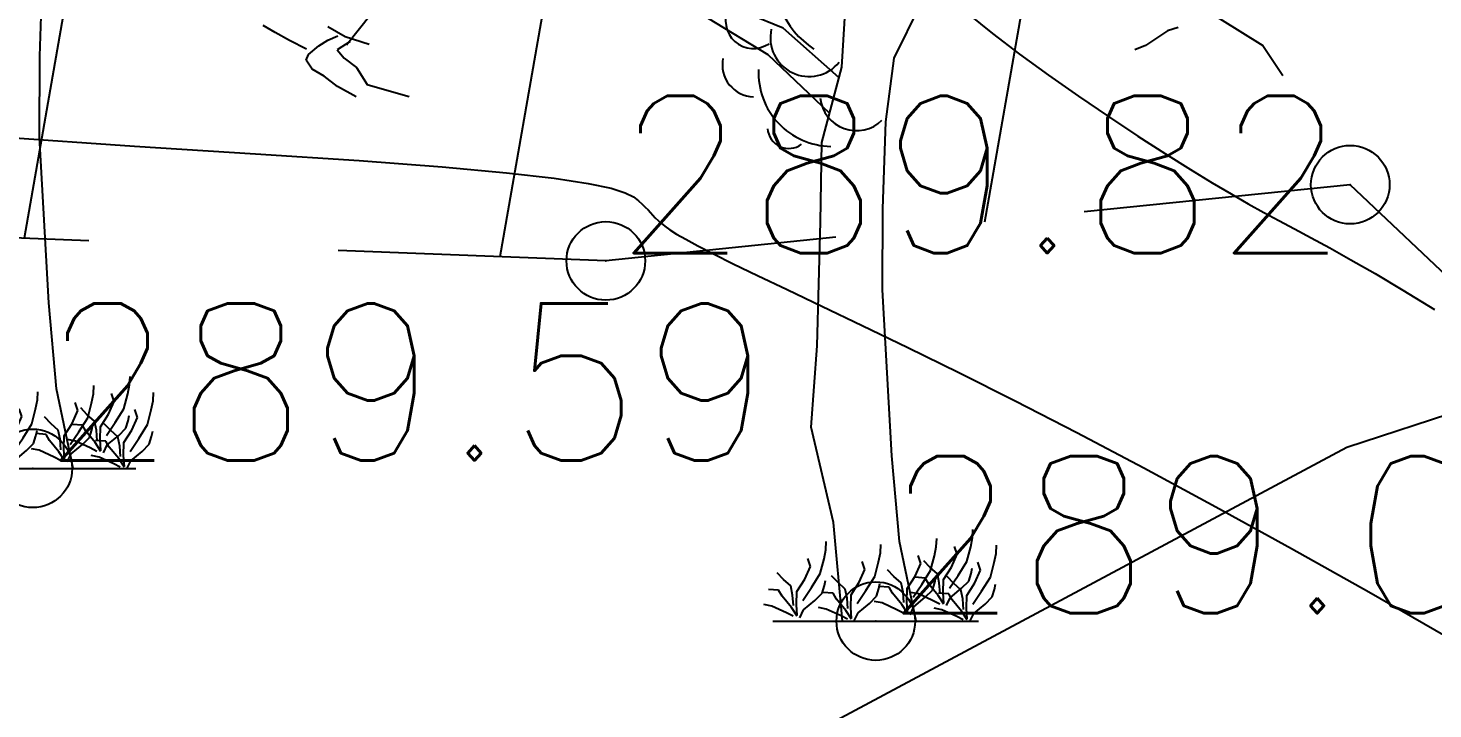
# Model space of a CAD drawing. Header units: millimetres. Extents: x 524954 to 526204, y 9523489 to 9524010.
# Drawn here: x 525945.15 to 525954.08, y 9523751.94 to 9523756.27 of the extents above; entities that cross this region are included whole.
import ezdxf

# ---------------------------------------------------------------- set-up
doc = ezdxf.new("R2010")
doc.units = ezdxf.units.MM
doc.header["$PDMODE"] = 32
doc.header["$PDSIZE"] = 0.5
doc.linetypes.add('ACAD_ISO12W100', pattern=[21, 12, -3, 0, -3, 0, -3])
doc.linetypes.add('CACHE2', pattern=[4.7625, 3.175, -1.5875])
for name, color, linetype in [('Arbre', 34, 'ACAD_ISO12W100'), ('Bas_Talus', 40, 'CACHE2'), ('CN_01_00', 3, 'Continuous'), ('CN_10_00', 1, 'Continuous'), ('PLUME_4', 3, 'Continuous'), ('Talus', 2, 'Continuous'), ('TopoAlt', 3, 'Continuous'), ('TOPOJIS', 7, 'Continuous')]:
    doc.layers.add(name, color=color, linetype=linetype)
doc.styles.add('Simplex 1.0', font='Simplex.shx', dxfattribs={"width": 0.99, "height": 1})

# ---------------------------------------------------------------- blocks, each defined once
blk = doc.blocks.new('TCPOINT M')
at = {"color": 0}
blk.add_point((0, 0), dxfattribs=at)
at = {"layer": 'TopoAlt', "style": 'Simplex 1.0', "width": 0.99}
blk.add_attdef('ALT', (0.15, 0.15), '', height=1, dxfattribs=at)
blk = doc.blocks.new('v088')
at = {"linetype": 'Continuous'}
for p, q in [((-0.2169, 3.5272), (-0.1657, 4.3492)), ((-3.209, 3.8627), (-3.3666, 3.6666)), ((-0.589, 3.7744), (-0.8085, 3.8631)), ((0.1177, 3.584), (0.2848, 3.9233)), ((2.0573, 3.9168), (2.4606, 3.664)), ((-0.6849, 3.6045), (-1.0692, 3.839)), ((-0.2343, 3.4611), (-0.589, 3.7744)), ((2.4606, 3.664), (2.589, 3.4739)), ((-0.2941, 3.234), (-0.6849, 3.6045)), ((0.064, 3.1786), (0.1177, 3.584)), ((-0.3436, 3.0457), (-0.2169, 3.5272)), ((0.0445, 2.6247), (0.064, 3.1786)), ((-0.3518, 2.5418), (-0.3436, 3.0457)), ((0.0429, 2.1085), (0.0445, 2.6247)), ((-0.3726, 1.7516), (-0.3518, 2.5418)), ((0.1022, 1.0525), (0.0429, 2.1085)), ((-0.4115, 1.2346), (-0.3726, 1.7516)), ((-0.2683, 0.6281), (-0.4115, 1.2346)), ((0.151, 0.5063), (0.1022, 1.0525)), ((-0.2127, 0), (-0.2683, 0.6281)), ((0.2565, 0), (0.151, 0.5063)), ((-0.6539, 0), (0.6539, 0))]:
    blk.add_line(p, q, dxfattribs=at)
at = {"color": 3, "linetype": 'Continuous'}
for p, q in [((-3.8209, 3.7466), (-3.8965, 3.791)), ((-3.3751, 3.7197), (-3.4842, 3.783)), ((1.855, 3.7579), (1.7144, 3.6642)), ((1.9231, 3.7776), (1.855, 3.7579)), ((-3.729, 3.6966), (-3.8209, 3.7466)), ((-3.6208, 3.641), (-3.729, 3.6966)), ((-3.5422, 3.6629), (-3.4847, 3.6976)), ((-3.4847, 3.6976), (-3.4223, 3.7252)), ((-3.3439, 3.6889), (-3.4261, 3.6355)), ((-3.2212, 3.6701), (-3.3751, 3.7197)), ((1.7144, 3.6642), (1.6468, 3.6368)), ((-3.6232, 3.5708), (-3.6087, 3.6076)), ((-3.6087, 3.6076), (-3.5422, 3.6629)), ((-3.4261, 3.6355), (-3.3805, 3.5833)), ((-3.3805, 3.5833), (-3.3028, 3.5236)), ((-3.5847, 3.5138), (-3.6232, 3.5708)), ((-3.5091, 3.4694), (-3.5847, 3.5138)), ((-3.3028, 3.5236), (-3.2344, 3.4162)), ((-3.4228, 3.4031), (-3.5091, 3.4694)), ((-3.3055, 3.337), (-3.4228, 3.4031)), ((-3.2344, 3.4162), (-3.081, 3.3703)), ((-3.081, 3.3703), (-2.9682, 3.3386)), ((0.6155, 0.5313), (0.6179, 0.5842)), ((-0.3294, 0.3967), (-0.3173, 0.4544)), ((-0.3173, 0.4544), (-0.3149, 0.5073)), ((0.0288, 0.4351), (0.0313, 0.488)), ((0.3726, 0.4159), (0.3847, 0.4736)), ((0.3847, 0.4736), (0.3871, 0.5265)), ((0.5169, 0.4255), (0.5001, 0.476)), ((0.5794, 0.3798), (0.6034, 0.4736)), ((0.6034, 0.4736), (0.6155, 0.5313)), ((0.7645, 0.4303), (0.7669, 0.4832)), ((-0.4159, 0.3486), (-0.4327, 0.3991)), ((-0.3534, 0.3029), (-0.3294, 0.3967)), ((-0.0697, 0.3294), (-0.0865, 0.3798)), ((-0.0072, 0.2837), (0.0168, 0.3774)), ((0.0168, 0.3774), (0.0288, 0.4351)), ((0.25, 0.2861), (0.2861, 0.3678)), ((0.2861, 0.3678), (0.2693, 0.4183)), ((0.3462, 0.3414), (0.3053, 0.3847)), ((0.3486, 0.3221), (0.3726, 0.4159)), ((0.4808, 0.3438), (0.5169, 0.4255)), ((0.5241, 0.2909), (0.5794, 0.3798)), ((0.6659, 0.3246), (0.6491, 0.375)), ((0.7285, 0.2789), (0.7525, 0.3726)), ((0.7525, 0.3726), (0.7645, 0.4303)), ((-0.5866, 0.2645), (-0.6275, 0.3077)), ((-0.452, 0.2669), (-0.4159, 0.3486)), ((-0.4087, 0.214), (-0.3534, 0.3029)), ((-0.2404, 0.2452), (-0.2813, 0.2885)), ((-0.1058, 0.2476), (-0.0697, 0.3294)), ((-0.0625, 0.1947), (-0.0072, 0.2837)), ((0.1154, 0.2837), (0.0745, 0.327)), ((0.1611, 0.2428), (0.1154, 0.2837)), ((0.1995, 0.2068), (0.25, 0.2861)), ((0.3149, 0.2741), (0.25, 0.2789)), ((0.2933, 0.2332), (0.3486, 0.3221)), ((0.3366, 0.2356), (0.3149, 0.2741)), ((0.3919, 0.3005), (0.3462, 0.3414)), ((0.375, 0.2452), (0.3823, 0.2789)), ((0.4039, 0.2428), (0.3919, 0.3005)), ((0.4303, 0.2645), (0.4808, 0.3438)), ((0.4953, 0.2404), (0.4544, 0.2837)), ((0.4688, 0.2092), (0.5241, 0.2909)), ((0.5914, 0.2548), (0.6058, 0.3029)), ((0.6058, 0.3029), (0.6131, 0.3366)), ((0.6299, 0.2428), (0.6659, 0.3246)), ((0.6732, 0.1899), (0.7285, 0.2789)), ((-0.6179, 0.1971), (-0.6828, 0.2019)), ((-0.5962, 0.1587), (-0.6179, 0.1971)), ((-0.5409, 0.2236), (-0.5866, 0.2645)), ((-0.5289, 0.1659), (-0.5409, 0.2236)), ((-0.5049, 0.1058), (-0.5025, 0.1875)), ((-0.5025, 0.1875), (-0.452, 0.2669)), ((-0.464, 0.1322), (-0.4087, 0.214)), ((-0.3414, 0.1779), (-0.327, 0.226)), ((-0.2717, 0.1779), (-0.3366, 0.1827)), ((-0.327, 0.226), (-0.3197, 0.2596)), ((-0.1947, 0.2043), (-0.2404, 0.2452)), ((-0.1827, 0.1467), (-0.1947, 0.2043)), ((-0.1563, 0.1683), (-0.1058, 0.2476)), ((-0.1178, 0.113), (-0.0625, 0.1947)), ((0.0048, 0.1587), (0.0192, 0.2068)), ((0.0192, 0.2068), (0.0264, 0.2404)), ((0.0841, 0.2164), (0.0192, 0.2212)), ((0.1058, 0.1779), (0.0841, 0.2164)), ((0.1731, 0.1851), (0.1611, 0.2428)), ((0.1779, 0.1178), (0.1731, 0.1851)), ((0.1971, 0.125), (0.1995, 0.2068)), ((0.2717, 0.1731), (0.2212, 0.1827)), ((0.238, 0.1515), (0.2933, 0.2332)), ((0.3149, 0.1515), (0.3606, 0.1971)), ((0.3967, 0.1635), (0.3366, 0.2356)), ((0.3606, 0.1971), (0.375, 0.2452)), ((0.4087, 0.1755), (0.4039, 0.2428)), ((0.4279, 0.1827), (0.4303, 0.2645)), ((0.4327, 0.113), (0.4279, 0.1827)), ((0.4736, 0.1491), (0.5457, 0.2092)), ((0.5409, 0.1995), (0.4953, 0.2404)), ((0.5529, 0.1418), (0.5409, 0.1995)), ((0.5457, 0.2092), (0.5914, 0.2548)), ((0.5794, 0.1635), (0.6299, 0.2428)), ((0.6179, 0.1082), (0.6732, 0.1899)), ((0.7405, 0.1539), (0.7549, 0.2019)), ((0.7549, 0.2019), (0.7621, 0.2356)), ((-0.6611, 0.0962), (-0.7116, 0.1058)), ((-0.5674, 0.0529), (-0.6611, 0.0962)), ((-0.5361, 0.0865), (-0.5962, 0.1587)), ((-0.5241, 0.0986), (-0.5289, 0.1659)), ((-0.5001, 0.0361), (-0.5049, 0.1058)), ((-0.4592, 0.0721), (-0.3871, 0.1322)), ((-0.3871, 0.1322), (-0.3414, 0.1779)), ((-0.25, 0.1394), (-0.2717, 0.1779)), ((-0.1899, 0.0673), (-0.25, 0.1394)), ((-0.1779, 0.0793), (-0.1827, 0.1467)), ((-0.1587, 0.0865), (-0.1563, 0.1683)), ((-0.113, 0.0529), (-0.0409, 0.113)), ((-0.0409, 0.113), (0.0048, 0.1587)), ((0.0409, 0.1154), (-0.0096, 0.125)), ((0.1346, 0.0721), (0.0409, 0.1154)), ((0.1659, 0.1058), (0.1058, 0.1779)), ((0.2019, 0.0505), (0.1659, 0.1058)), ((0.2019, 0.0553), (0.1971, 0.125)), ((0.2188, 0.0409), (0.2428, 0.0914)), ((0.2428, 0.0914), (0.3149, 0.1515)), ((0.3654, 0.1298), (0.2717, 0.1731)), ((0.4063, 0.1082), (0.3654, 0.1298)), ((0.4327, 0.1082), (0.3967, 0.1635)), ((0.464, 0.1731), (0.3991, 0.1779)), ((0.4496, 0.0986), (0.4736, 0.1491)), ((0.4856, 0.1346), (0.464, 0.1731)), ((0.5457, 0.0625), (0.4856, 0.1346)), ((0.5578, 0.0745), (0.5529, 0.1418)), ((0.577, 0.0817), (0.5794, 0.1635)), ((0.6227, 0.0481), (0.6948, 0.1082)), ((0.6948, 0.1082), (0.7405, 0.1539)), ((-0.5265, 0.0313), (-0.5674, 0.0529)), ((-0.5001, 0.0313), (-0.5361, 0.0865)), ((-0.4832, 0.0216), (-0.4592, 0.0721)), ((-0.3149, 0.0769), (-0.3654, 0.0865)), ((-0.2212, 0.0337), (-0.3149, 0.0769)), ((-0.1803, 0.012), (-0.2212, 0.0337)), ((-0.1539, 0.012), (-0.1899, 0.0673)), ((-0.1539, 0.0168), (-0.1587, 0.0865)), ((-0.137, 0.0024), (-0.113, 0.0529)), ((0.1755, 0.0505), (0.1346, 0.0721)), ((0.4207, 0.0721), (0.3702, 0.0817)), ((0.5145, 0.0288), (0.4207, 0.0721)), ((0.5554, 0.0072), (0.5145, 0.0288)), ((0.5818, 0.0072), (0.5457, 0.0625)), ((0.5818, 0.012), (0.577, 0.0817)), ((0.5986, -0.0024), (0.6227, 0.0481))]:
    blk.add_line(p, q, dxfattribs=at)
for centre, major_axis, start_param, end_param in [((-0.0823, 4.1124), (0.3995, 0.3995), 2.158504, 3.344219), ((-0.779, 3.821), (0.1246, 0.1246), 1.864761, 4.52862), ((-0.4244, 3.7128), (0.1741, 0.1741), 2.133893, 4.816631), ((-0.7718, 3.542), (-0.1445, 0.1445), 0.590553, 2.325666), ((-0.2796, 3.4886), (0.3298, 0.3298), 2.307735, 3.914618), ((-0.1231, 3.3539), (0.1641, 0.1641), 2.463212, 4.701636), ((-0.5529, 3.1452), (0.0964, 0.0964), 2.435534, 4.557933)]:
    blk.add_ellipse(centre, major_axis=major_axis, ratio=1, start_param=start_param, end_param=end_param, dxfattribs=at)

msp = doc.modelspace()

# ---------------------------------------------------------------- linework, layer by layer
at = {"layer": 'Bas_Talus', "flags": 128}
msp.add_lwpolyline([(525965.4864, 9523714.4449), (525966.2719, 9523716.957), (525966.4449, 9523722.9543), (525961.2731, 9523735.6248), (525960.5147, 9523740.0342), (525958.4779, 9523750.5964), (525953.556, 9523755.2722), (525948.8215, 9523754.7872), (525939.4783, 9523755.1508), (525934.3763, 9523755.4442), (525928.2472, 9523755.5473)], dxfattribs=at)
at = {"layer": 'CN_01_00', "elevation": 291, "flags": 128}
msp.add_lwpolyline([(525951.1282, 9523756.3584), (525951.281, 9523756.2336), (525951.4524, 9523756.1026), (525951.6366, 9523755.9687), (525951.8275, 9523755.8352), (525952.0192, 9523755.7052), (525952.206, 9523755.582), (525952.3817, 9523755.4689), (525952.5406, 9523755.369), (525952.6785, 9523755.2845), (525952.7986, 9523755.213), (525952.9059, 9523755.1513), (525953.0054, 9523755.0959), (525953.1021, 9523755.0434), (525953.2009, 9523754.9904), (525953.307, 9523754.9335), (525953.4253, 9523754.8693), (525953.5603, 9523754.7946), (525953.7147, 9523754.7063), (525953.8909, 9523754.6014), (525954.0912, 9523754.4771)], dxfattribs=at)
at = {"layer": 'CN_10_00', "elevation": 290, "flags": 128}
msp.add_lwpolyline([(525944.9693, 9523755.5773), (525945.823, 9523755.5172), (525946.5929, 9523755.4682), (525947.2521, 9523755.4258), (525947.7811, 9523755.3862), (525948.1893, 9523755.3487), (525948.4933, 9523755.3133), (525948.7095, 9523755.2801), (525948.8546, 9523755.2491), (525948.9451, 9523755.2204), (525948.9977, 9523755.1941), (525949.0288, 9523755.1703), (525949.0526, 9523755.1488), (525949.0725, 9523755.1293), (525949.0898, 9523755.1113), (525949.1055, 9523755.0944), (525949.1206, 9523755.0779), (525949.1362, 9523755.0615), (525949.1535, 9523755.0447), (525949.1734, 9523755.0269), (525949.1975, 9523755.0075), (525949.229, 9523754.985), (525949.2718, 9523754.9579), (525949.3296, 9523754.9244), (525949.4062, 9523754.8829), (525949.5052, 9523754.8318), (525949.6304, 9523754.7694), (525949.7856, 9523754.6941), (525949.9739, 9523754.6044), (525950.196, 9523754.499), (525950.452, 9523754.3766), (525950.742, 9523754.2361), (525951.0659, 9523754.0764), (525951.424, 9523753.8961), (525951.8162, 9523753.6942), (525952.2426, 9523753.4695), (525952.7014, 9523753.2219), (525953.1826, 9523752.9567), (525953.6744, 9523752.6803), (525954.1648, 9523752.399)], dxfattribs=at)
at = {"layer": 'PLUME_4'}
msp.add_lwpolyline([(525963.3266, 9523756.8203), (525953.5351, 9523753.5989), (525953.5351, 9523753.5989), (525944.8502, 9523748.9543), (525937.8069, 9523742.4242), (525931.7973, 9523735.4683), (525931.2986, 9523735.4319), (525924.7904, 9523728.4396), (525915.4976, 9523725.2546), (525907.9192, 9523719.1868), (525907.9192, 9523719.1868), (525898.59, 9523716.5005), (525889.2972, 9523713.3156), (525881.0382, 9523709.7047), (525880.5759, 9523709.1697), (525872.8883, 9523704.5979)], dxfattribs=at)
msp.add_lwpolyline([(525963.3266, 9523756.8203), (525953.5351, 9523753.5989), (525953.5351, 9523753.5989), (525944.8502, 9523748.9543), (525937.8069, 9523742.4242), (525931.7973, 9523735.4683), (525931.2986, 9523735.4319), (525924.7904, 9523728.4396), (525915.4976, 9523725.2546), (525907.9192, 9523719.1868), (525907.9192, 9523719.1868), (525898.59, 9523716.5005), (525889.2972, 9523713.3156), (525881.0382, 9523709.7047), (525880.5759, 9523709.1697), (525872.8883, 9523704.5979)], dxfattribs=at)
at = {"layer": 'Talus'}
for p, q in [((525945.8259, 9523758.958), (525945.1218, 9523754.9312)), ((525948.7811, 9523758.4413), (525948.1467, 9523754.8135)), ((525951.7362, 9523757.9245), (525951.2308, 9523755.034))]:
    msp.add_line(p, q, dxfattribs=at)

# ---------------------------------------------------------------- block references
at = {"layer": 'Arbre'}
for p in [(525945.1774, 9523753.4666), (525950.5385, 9523752.4941)]:
    msp.add_blockref('v088', p, dxfattribs=at)
at = {"layer": 'TOPOJIS'}
ref = msp.add_blockref('TCPOINT M', (525948.8215, 9523754.7872, 289.82), dxfattribs=at)
ref.add_attrib('ALT', '289.82', (525948.8715, 9523754.8372, 289.82), dxfattribs={"layer": 'TopoAlt', "height": 1, "style": 'Simplex 1.0', "width": 0.99})
msp.add_blockref('TCPOINT M', (525953.556, 9523755.2722, 291.23), dxfattribs=at)
ref = msp.add_blockref('TCPOINT M', (525945.1774, 9523753.4666, 289.59), dxfattribs=at)
ref.add_attrib('ALT', '289.59', (525945.2274, 9523753.5166, 289.59), dxfattribs={"layer": 'TopoAlt', "height": 1, "style": 'Simplex 1.0', "width": 0.99})
ref = msp.add_blockref('TCPOINT M', (525950.5385, 9523752.4941, 289.02), dxfattribs=at)
ref.add_attrib('ALT', '289.02', (525950.5885, 9523752.5441, 289.02), dxfattribs={"layer": 'TopoAlt', "height": 1, "style": 'Simplex 1.0', "width": 0.99})

doc.saveas('drawing.dxf')
